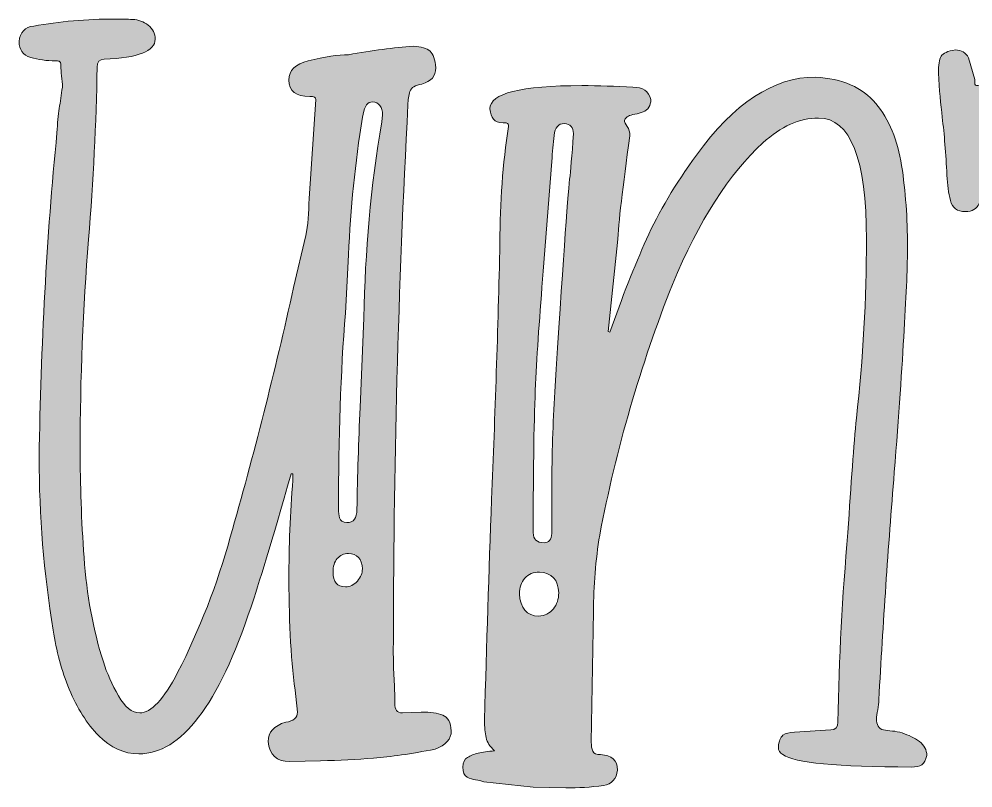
# Model space of a CAD drawing. Header units: inches. Extents: x 0.13 to 5.87, y -5.52 to -0.43.
# Drawn here: x 1.254 to 3, y -5.521 to -4.115 of the extents above; entities that cross this region are included whole.
import ezdxf

# ---------------------------------------------------------------- set-up
doc = ezdxf.new("R2010")
doc.units = ezdxf.units.IN
doc.header["$MEASUREMENT"] = 0
doc.layers.add('Layer 1', color=7, linetype='Continuous')

# ---------------------------------------------------------------- blocks, each defined once
blk = doc.blocks.new('block 5')
at = {"layer": 'Layer 1', "true_color": 0x231f20}
h = blk.add_hatch(color=250, dxfattribs=at)
h.dxf.hatch_style = 2
edge = h.paths.add_edge_path()
edge.add_spline(control_points=[(1.7093, -5.4365), (1.7093, -5.4195), (1.7201, -5.4077), (1.7418, -5.4011), (1.756, -5.3992), (1.7631, -5.3931), (1.7631, -5.3827), (1.7631, -5.3827), (1.7602, -5.3544), (1.7602, -5.3544), (1.7517, -5.2931), (1.7475, -5.2218), (1.7475, -5.1407), (1.7475, -5.0793), (1.7498, -5.0185), (1.7546, -4.9581), (1.7546, -4.9581), (1.7546, -4.9468), (1.7546, -4.9468), (1.7546, -4.9468), (1.7517, -4.9468), (1.7517, -4.9468), (1.7159, -5.0704), (1.6913, -5.1515), (1.6781, -5.1902), (1.6187, -5.3695), (1.5503, -5.4591), (1.4729, -5.4591), (1.4455, -5.4591), (1.421, -5.448), (1.3993, -5.4259), (1.3776, -5.4037), (1.3597, -5.3754), (1.3455, -5.3409), (1.3314, -5.3065), (1.3215, -5.2704), (1.3158, -5.2327), (1.2988, -5.1279), (1.2903, -5.0227), (1.2903, -4.917), (1.2932, -4.7123), (1.304, -4.5141), (1.3229, -4.3226), (1.3238, -4.3047), (1.3252, -4.2898), (1.3271, -4.278), (1.329, -4.2662), (1.3309, -4.2532), (1.3328, -4.2391), (1.3328, -4.2325), (1.3323, -4.2256), (1.3314, -4.2186), (1.3304, -4.2115), (1.33, -4.2053), (1.33, -4.2002), (1.33, -4.195), (1.329, -4.1922), (1.3271, -4.1917), (1.3252, -4.1912), (1.3229, -4.191), (1.32, -4.191), (1.304, -4.191), (1.2889, -4.1888), (1.2748, -4.1846), (1.2606, -4.1803), (1.2535, -4.1707), (1.2535, -4.1556), (1.2554, -4.1386), (1.2644, -4.1292), (1.2804, -4.1273), (1.3276, -4.1188), (1.3771, -4.1145), (1.429, -4.1145), (1.4404, -4.1145), (1.4512, -4.1148), (1.4616, -4.1152), (1.472, -4.1157), (1.4814, -4.1193), (1.4899, -4.1258), (1.4984, -4.1325), (1.5026, -4.141), (1.5026, -4.1513), (1.5026, -4.173), (1.4715, -4.1853), (1.4092, -4.1881), (1.4007, -4.1881), (1.3965, -4.1929), (1.3965, -4.2023), (1.3946, -4.3051), (1.3894, -4.4103), (1.3809, -4.5179), (1.3705, -4.6434), (1.3653, -4.7717), (1.3653, -4.9029), (1.3653, -4.9661), (1.3677, -5.0317), (1.3724, -5.0996), (1.3771, -5.1676), (1.3889, -5.2313), (1.4078, -5.2907), (1.4144, -5.3115), (1.4236, -5.3322), (1.4354, -5.353), (1.4472, -5.3737), (1.4602, -5.3841), (1.4743, -5.3841), (1.4951, -5.3841), (1.5182, -5.3596), (1.5437, -5.3105), (1.5842, -5.2313), (1.6163, -5.1487), (1.6399, -5.0628), (1.6833, -4.9119), (1.722, -4.7595), (1.756, -4.6057), (1.756, -4.6057), (1.7786, -4.5108), (1.7786, -4.5108), (1.7824, -4.492), (1.7843, -4.4693), (1.7843, -4.4429), (1.7843, -4.4429), (1.797, -4.2617), (1.797, -4.2617), (1.797, -4.258), (1.7933, -4.2561), (1.7857, -4.2561), (1.7602, -4.2561), (1.7475, -4.2462), (1.7475, -4.2263), (1.7475, -4.2084), (1.7593, -4.1966), (1.7829, -4.191), (1.8131, -4.1834), (1.8376, -4.1797), (1.8565, -4.1797), (1.8998, -4.1721), (1.9395, -4.1669), (1.9754, -4.1641), (1.9895, -4.165), (1.9997, -4.1681), (2.0058, -4.1733), (2.0119, -4.1785), (2.0155, -4.1886), (2.0164, -4.2037), (2.0164, -4.2188), (2.0079, -4.2287), (1.9909, -4.2334), (1.9787, -4.2353), (1.9713, -4.2398), (1.969, -4.2469), (1.9666, -4.2539), (1.9654, -4.2622), (1.9654, -4.2716), (1.9475, -4.6057), (1.9386, -4.9406), (1.9386, -5.2765), (1.9386, -5.2916), (1.939, -5.3065), (1.94, -5.3211), (1.9409, -5.3358), (1.9414, -5.3506), (1.9414, -5.3657), (1.9414, -5.3723), (1.9423, -5.377), (1.9442, -5.3799), (1.9461, -5.3827), (1.9499, -5.3841), (1.9556, -5.3841), (1.9556, -5.3841), (1.9895, -5.3827), (1.9895, -5.3827), (2.0065, -5.3827), (2.0197, -5.3846), (2.0291, -5.3883), (2.0386, -5.3921), (2.0438, -5.4016), (2.0447, -5.4167), (2.0447, -5.4318), (2.0348, -5.4431), (2.015, -5.4506), (1.9706, -5.4591), (1.9331, -5.4645), (1.9025, -5.4669), (1.8718, -5.4692), (1.8395, -5.4709), (1.8055, -5.4719), (1.8055, -5.4719), (1.7489, -5.4733), (1.7489, -5.4733), (1.7253, -5.4733), (1.7121, -5.461), (1.7093, -5.4365)], knot_values=[0, 0, 0, 0, 1, 1, 1, 2, 2, 2, 3, 3, 3, 4, 4, 4, 5, 5, 5, 6, 6, 6, 7, 7, 7, 8, 8, 8, 9, 9, 9, 10, 10, 10, 11, 11, 11, 12, 12, 12, 13, 13, 13, 14, 14, 14, 15, 15, 15, 16, 16, 16, 17, 17, 17, 18, 18, 18, 19, 19, 19, 20, 20, 20, 21, 21, 21, 22, 22, 22, 23, 23, 23, 24, 24, 24, 25, 25, 25, 26, 26, 26, 27, 27, 27, 28, 28, 28, 29, 29, 29, 30, 30, 30, 31, 31, 31, 32, 32, 32, 33, 33, 33, 34, 34, 34, 35, 35, 35, 36, 36, 36, 37, 37, 37, 38, 38, 38, 39, 39, 39, 40, 40, 40, 41, 41, 41, 42, 42, 42, 43, 43, 43, 44, 44, 44, 45, 45, 45, 46, 46, 46, 47, 47, 47, 48, 48, 48, 49, 49, 49, 50, 50, 50, 51, 51, 51, 52, 52, 52, 53, 53, 53, 54, 54, 54, 55, 55, 55, 56, 56, 56, 57, 57, 57, 58, 58, 58, 59, 59, 59, 60, 60, 60, 61, 61, 61, 62, 62, 62, 63, 63, 63, 64, 64, 64, 64], degree=3, periodic=1)
edge = h.paths.add_edge_path()
edge.add_spline(control_points=[(1.8728, -5.1428), (1.8789, -5.1357), (1.882, -5.1284), (1.882, -5.1208), (1.881, -5.102), (1.8725, -5.0925), (1.8565, -5.0925), (1.848, -5.0925), (1.8411, -5.0956), (1.836, -5.1017), (1.8307, -5.1079), (1.8282, -5.1161), (1.8282, -5.1265), (1.8282, -5.1445), (1.8357, -5.1534), (1.8508, -5.1534), (1.8593, -5.1534), (1.8666, -5.1499), (1.8728, -5.1428)], knot_values=[0, 0, 0, 0, 1, 1, 1, 2, 2, 2, 3, 3, 3, 4, 4, 4, 5, 5, 5, 6, 6, 6, 6], degree=3, periodic=1)
edge = h.paths.add_edge_path()
edge.add_spline(control_points=[(1.872, -5.0119), (1.873, -4.9496), (1.8749, -4.8873), (1.8777, -4.825), (1.8777, -4.825), (1.8848, -4.6609), (1.8848, -4.6609), (1.8867, -4.5401), (1.8975, -4.4207), (1.9173, -4.3028), (1.9173, -4.3028), (1.9188, -4.29), (1.9188, -4.29), (1.9188, -4.275), (1.9126, -4.2669), (1.9004, -4.266), (1.8919, -4.266), (1.8862, -4.2735), (1.8833, -4.2886), (1.8833, -4.2886), (1.882, -4.2943), (1.882, -4.2943), (1.8687, -4.3773), (1.8602, -4.4613), (1.8565, -4.5462), (1.8565, -4.5462), (1.8508, -4.6524), (1.8508, -4.6524), (1.8423, -4.7618), (1.8381, -4.8812), (1.8381, -5.0104), (1.8381, -5.0171), (1.8388, -5.0227), (1.8402, -5.0274), (1.8416, -5.0322), (1.8461, -5.035), (1.8536, -5.0359), (1.8659, -5.0359), (1.872, -5.0279), (1.872, -5.0119)], knot_values=[0, 0, 0, 0, 1, 1, 1, 2, 2, 2, 3, 3, 3, 4, 4, 4, 5, 5, 5, 6, 6, 6, 7, 7, 7, 8, 8, 8, 9, 9, 9, 10, 10, 10, 11, 11, 11, 12, 12, 12, 13, 13, 13, 13], degree=3, periodic=1)
h = blk.add_hatch(color=250, dxfattribs=at)
h.dxf.hatch_style = 2
edge = h.paths.add_edge_path()
edge.add_spline(control_points=[(3.2039, -5.4874), (3.1869, -5.4874), (3.1774, -5.4789), (3.1755, -5.4619), (3.1755, -5.4506), (3.1826, -5.4407), (3.1968, -5.4322), (3.2062, -5.4275), (3.2109, -5.4185), (3.2109, -5.4053), (3.2071, -5.3129), (3.2053, -5.2544), (3.2053, -5.2298), (3.2053, -5.0817), (3.2152, -4.9053), (3.235, -4.7005), (3.2472, -4.5693), (3.2567, -4.4339), (3.2633, -4.2943), (3.2633, -4.2896), (3.2623, -4.2863), (3.2605, -4.2844), (3.2586, -4.2825), (3.2548, -4.2815), (3.2491, -4.2815), (3.2161, -4.2834), (3.1845, -4.2858), (3.1543, -4.2886), (3.1184, -4.2915), (3.0793, -4.2938), (3.0368, -4.2957), (3.0274, -4.2957), (3.021, -4.2962), (3.0177, -4.2971), (3.0144, -4.2981), (3.0128, -4.3014), (3.0128, -4.307), (3.0156, -4.3325), (3.0172, -4.3502), (3.0177, -4.3601), (3.0182, -4.37), (3.0184, -4.3858), (3.0184, -4.4075), (3.0175, -4.4273), (3.0149, -4.4422), (3.0107, -4.4521), (3.0064, -4.462), (2.9981, -4.4669), (2.9859, -4.4669), (2.9708, -4.4669), (2.9616, -4.4601), (2.9583, -4.4464), (2.955, -4.4328), (2.9528, -4.4174), (2.9519, -4.4004), (2.95, -4.3608), (2.9472, -4.3254), (2.9434, -4.2943), (2.9406, -4.2707), (2.9382, -4.2438), (2.9363, -4.2136), (2.9363, -4.1985), (2.938, -4.1881), (2.9413, -4.1825), (2.9446, -4.1768), (2.9533, -4.173), (2.9675, -4.1711), (2.9788, -4.1711), (2.9868, -4.1759), (2.9915, -4.1853), (2.9915, -4.1853), (3.0029, -4.2249), (3.0029, -4.2249), (3.0029, -4.2268), (3.0029, -4.2292), (3.0029, -4.232), (3.0029, -4.2348), (3.0048, -4.2363), (3.0085, -4.2363), (3.0727, -4.2249), (3.1378, -4.2169), (3.2039, -4.2122), (3.2039, -4.2122), (3.2817, -4.2065), (3.2817, -4.2065), (3.3883, -4.1962), (3.4949, -4.191), (3.6016, -4.191), (3.6572, -4.1919), (3.7143, -4.1957), (3.7728, -4.2023), (3.7785, -4.2023), (3.7823, -4.1999), (3.7842, -4.1952), (3.7889, -4.1867), (3.7934, -4.1799), (3.7976, -4.1747), (3.8018, -4.1695), (3.8082, -4.1669), (3.8167, -4.1669), (3.8252, -4.1669), (3.832, -4.1705), (3.8372, -4.1775), (3.8424, -4.1846), (3.845, -4.1929), (3.845, -4.2023), (3.845, -4.2174), (3.8393, -4.2452), (3.828, -4.2858), (3.8091, -4.367), (3.7966, -4.4125), (3.7905, -4.4224), (3.7844, -4.4323), (3.7761, -4.4372), (3.7658, -4.4372), (3.7535, -4.4363), (3.745, -4.4316), (3.7403, -4.4231), (3.7355, -4.4146), (3.7327, -4.4014), (3.7318, -4.3835), (3.7318, -4.3608), (3.736, -4.3382), (3.7445, -4.3155), (3.7483, -4.3014), (3.7502, -4.291), (3.7502, -4.2844), (3.7502, -4.2787), (3.7474, -4.2752), (3.7417, -4.2738), (3.736, -4.2723), (3.7096, -4.2702), (3.6624, -4.2674), (3.6407, -4.2674), (3.6195, -4.2688), (3.5987, -4.2716), (3.5062, -4.2716), (3.4593, -4.2723), (3.4579, -4.2738), (3.4565, -4.2752), (3.4558, -4.282), (3.4558, -4.2943), (3.4558, -4.4019), (3.4478, -4.5377), (3.4317, -4.7019), (3.411, -4.9265), (3.3977, -5.1256), (3.3921, -5.2992), (3.3921, -5.3605), (3.3944, -5.3945), (3.3992, -5.4011), (3.4011, -5.4049), (3.4058, -5.4067), (3.4133, -5.4067), (3.4256, -5.4067), (3.4369, -5.4096), (3.4473, -5.4153), (3.4577, -5.4209), (3.4629, -5.4289), (3.4629, -5.4393), (3.4619, -5.4572), (3.4544, -5.4676), (3.4402, -5.4704), (3.4025, -5.4752), (3.365, -5.4777), (3.3277, -5.4782), (3.2904, -5.4787), (3.2524, -5.4818), (3.2138, -5.4874), (3.2138, -5.4874), (3.2039, -5.4874), (3.2039, -5.4874)], knot_values=[0, 0, 0, 0, 1, 1, 1, 2, 2, 2, 3, 3, 3, 4, 4, 4, 5, 5, 5, 6, 6, 6, 7, 7, 7, 8, 8, 8, 9, 9, 9, 10, 10, 10, 11, 11, 11, 12, 12, 12, 13, 13, 13, 14, 14, 14, 15, 15, 15, 16, 16, 16, 17, 17, 17, 18, 18, 18, 19, 19, 19, 20, 20, 20, 21, 21, 21, 22, 22, 22, 23, 23, 23, 24, 24, 24, 25, 25, 25, 26, 26, 26, 27, 27, 27, 28, 28, 28, 29, 29, 29, 30, 30, 30, 31, 31, 31, 32, 32, 32, 33, 33, 33, 34, 34, 34, 35, 35, 35, 36, 36, 36, 37, 37, 37, 38, 38, 38, 39, 39, 39, 40, 40, 40, 41, 41, 41, 42, 42, 42, 43, 43, 43, 44, 44, 44, 45, 45, 45, 46, 46, 46, 47, 47, 47, 48, 48, 48, 49, 49, 49, 50, 50, 50, 51, 51, 51, 52, 52, 52, 53, 53, 53, 54, 54, 54, 55, 55, 55, 56, 56, 56, 57, 57, 57, 57], degree=3, periodic=1)
edge = h.paths.add_edge_path()
edge.add_spline(control_points=[(3.3277, -5.147), (3.3329, -5.14), (3.3355, -5.1317), (3.3355, -5.1223), (3.3355, -5.1138), (3.3324, -5.1067), (3.3263, -5.101), (3.3201, -5.0954), (3.3128, -5.0921), (3.3043, -5.0911), (3.2873, -5.0911), (3.2789, -5.102), (3.2789, -5.1237), (3.2789, -5.1435), (3.2878, -5.1548), (3.3057, -5.1576), (3.3152, -5.1576), (3.3225, -5.1541), (3.3277, -5.147)], knot_values=[0, 0, 0, 0, 1, 1, 1, 2, 2, 2, 3, 3, 3, 4, 4, 4, 5, 5, 5, 6, 6, 6, 6], degree=3, periodic=1)
edge = h.paths.add_edge_path()
edge.add_spline(control_points=[(3.3369, -4.9843), (3.3388, -4.9772), (3.3397, -4.9704), (3.3397, -4.9638), (3.3444, -4.8873), (3.351, -4.7906), (3.3595, -4.6736), (3.3643, -4.584), (3.3718, -4.4915), (3.3822, -4.3962), (3.3822, -4.3962), (3.3921, -4.2957), (3.3921, -4.2957), (3.3921, -4.2853), (3.3864, -4.2797), (3.3751, -4.2787), (3.3676, -4.2787), (3.3624, -4.2849), (3.3595, -4.2971), (3.3586, -4.2981), (3.3581, -4.2999), (3.3581, -4.3028), (3.3468, -4.4009), (3.3392, -4.4707), (3.3355, -4.5123), (3.3355, -4.5123), (3.3298, -4.5972), (3.3298, -4.5972), (3.3298, -4.5972), (3.3157, -4.7882), (3.3157, -4.7882), (3.3091, -4.8439), (3.3057, -4.9076), (3.3057, -4.9793), (3.3076, -4.9878), (3.3128, -4.993), (3.3213, -4.9949), (3.3298, -4.9949), (3.335, -4.9913), (3.3369, -4.9843)], knot_values=[0, 0, 0, 0, 1, 1, 1, 2, 2, 2, 3, 3, 3, 4, 4, 4, 5, 5, 5, 6, 6, 6, 7, 7, 7, 8, 8, 8, 9, 9, 9, 10, 10, 10, 11, 11, 11, 12, 12, 12, 13, 13, 13, 13], degree=3, periodic=1)
h = blk.add_hatch(color=250, dxfattribs=at)
h.dxf.hatch_style = 2
edge = h.paths.add_edge_path()
edge.add_spline(control_points=[(2.1947, -5.52), (2.1947, -5.52), (2.1041, -5.5101), (2.1041, -5.5101), (2.0994, -5.5082), (2.0945, -5.507), (2.0893, -5.5065), (2.0841, -5.506), (2.0789, -5.5044), (2.0737, -5.5016), (2.0685, -5.4987), (2.0659, -5.4926), (2.0659, -5.4832), (2.0659, -5.4747), (2.0688, -5.4688), (2.0744, -5.4655), (2.0801, -5.4622), (2.0867, -5.4596), (2.0942, -5.4577), (2.1018, -5.4558), (2.1117, -5.4544), (2.124, -5.4535), (2.1154, -5.4459), (2.1103, -5.4379), (2.1084, -5.4294), (2.1065, -5.4209), (2.1056, -5.4101), (2.1056, -5.3969), (2.1093, -5.26), (2.1135, -5.1256), (2.1183, -4.9935), (2.1249, -4.8397), (2.1301, -4.683), (2.1338, -4.5236), (2.1338, -4.45), (2.139, -4.3792), (2.1494, -4.3113), (2.1494, -4.3075), (2.1485, -4.3054), (2.1466, -4.3049), (2.1447, -4.3044), (2.1424, -4.3042), (2.1395, -4.3042), (2.131, -4.3042), (2.1251, -4.3021), (2.1218, -4.2978), (2.1185, -4.2936), (2.1164, -4.2872), (2.1154, -4.2787), (2.1154, -4.2504), (2.1716, -4.2363), (2.2839, -4.2363), (2.3141, -4.2363), (2.3452, -4.2372), (2.3773, -4.2391), (2.3952, -4.2391), (2.4061, -4.2466), (2.4099, -4.2617), (2.4099, -4.2731), (2.4051, -4.2806), (2.3957, -4.2844), (2.391, -4.2863), (2.386, -4.2877), (2.3808, -4.2886), (2.3756, -4.2896), (2.3716, -4.2907), (2.3688, -4.2922), (2.366, -4.2936), (2.3636, -4.2962), (2.3617, -4.2999), (2.3617, -4.3028), (2.3634, -4.3065), (2.3667, -4.3113), (2.37, -4.316), (2.3716, -4.3217), (2.3716, -4.3283), (2.3584, -4.4226), (2.3509, -4.4877), (2.349, -4.5236), (2.349, -4.5236), (2.332, -4.6863), (2.332, -4.6863), (2.332, -4.6863), (2.3348, -4.6877), (2.3348, -4.6877), (2.3575, -4.6236), (2.3799, -4.5667), (2.4021, -4.5172), (2.4242, -4.4677), (2.4547, -4.4165), (2.4934, -4.3636), (2.5622, -4.2683), (2.6349, -4.2207), (2.7113, -4.2207), (2.7604, -4.2235), (2.7972, -4.2396), (2.8217, -4.2688), (2.8463, -4.2981), (2.8621, -4.336), (2.8691, -4.3827), (2.8762, -4.4295), (2.8798, -4.4788), (2.8798, -4.5307), (2.8798, -4.5967), (2.8717, -4.7345), (2.8557, -4.9439), (2.8444, -5.0817), (2.8349, -5.2204), (2.8274, -5.3601), (2.8274, -5.3657), (2.8267, -5.3718), (2.8253, -5.3785), (2.8238, -5.3851), (2.8231, -5.3907), (2.8231, -5.3954), (2.8231, -5.4002), (2.8241, -5.4044), (2.826, -5.4082), (2.8279, -5.4119), (2.8311, -5.4143), (2.8359, -5.4153), (2.8406, -5.4162), (2.846, -5.4169), (2.8522, -5.4174), (2.8583, -5.4178), (2.8642, -5.419), (2.8698, -5.4209), (2.8821, -5.4247), (2.8927, -5.4299), (2.9017, -5.4365), (2.9106, -5.4431), (2.9151, -5.4516), (2.9151, -5.4619), (2.9132, -5.4704), (2.9102, -5.4761), (2.9059, -5.4789), (2.9017, -5.4818), (2.8953, -5.4832), (2.8868, -5.4832), (2.751, -5.4832), (2.6726, -5.4756), (2.6519, -5.4605), (2.6462, -5.4577), (2.6434, -5.453), (2.6434, -5.4464), (2.6443, -5.436), (2.6472, -5.4289), (2.6519, -5.4251), (2.6566, -5.4214), (2.6637, -5.4195), (2.6731, -5.4195), (2.6731, -5.4195), (2.7396, -5.4153), (2.7396, -5.4153), (2.7481, -5.4153), (2.7524, -5.4105), (2.7524, -5.4011), (2.7543, -5.285), (2.7604, -5.1695), (2.7708, -5.0543), (2.7764, -4.9628), (2.7816, -4.893), (2.7863, -4.8449), (2.7986, -4.7354), (2.8047, -4.6264), (2.8047, -4.5179), (2.8047, -4.3698), (2.7755, -4.2957), (2.717, -4.2957), (2.6821, -4.2957), (2.6481, -4.3108), (2.6151, -4.341), (2.5537, -4.3967), (2.4985, -4.483), (2.4495, -4.6), (2.391, -4.7482), (2.3466, -4.901), (2.3164, -5.0586), (2.3089, -5.1048), (2.3051, -5.1515), (2.3051, -5.1987), (2.3051, -5.1987), (2.3009, -5.4379), (2.3009, -5.4379), (2.3009, -5.4445), (2.3018, -5.4499), (2.3037, -5.4542), (2.3056, -5.4584), (2.3103, -5.4605), (2.3179, -5.4605), (2.3386, -5.4615), (2.349, -5.4709), (2.349, -5.4888), (2.3471, -5.5049), (2.3386, -5.5143), (2.3235, -5.5171), (2.2999, -5.52), (2.2768, -5.5214), (2.2542, -5.5214), (2.2542, -5.5214), (2.1947, -5.52), (2.1947, -5.52)], knot_values=[0, 0, 0, 0, 1, 1, 1, 2, 2, 2, 3, 3, 3, 4, 4, 4, 5, 5, 5, 6, 6, 6, 7, 7, 7, 8, 8, 8, 9, 9, 9, 10, 10, 10, 11, 11, 11, 12, 12, 12, 13, 13, 13, 14, 14, 14, 15, 15, 15, 16, 16, 16, 17, 17, 17, 18, 18, 18, 19, 19, 19, 20, 20, 20, 21, 21, 21, 22, 22, 22, 23, 23, 23, 24, 24, 24, 25, 25, 25, 26, 26, 26, 27, 27, 27, 28, 28, 28, 29, 29, 29, 30, 30, 30, 31, 31, 31, 32, 32, 32, 33, 33, 33, 34, 34, 34, 35, 35, 35, 36, 36, 36, 37, 37, 37, 38, 38, 38, 39, 39, 39, 40, 40, 40, 41, 41, 41, 42, 42, 42, 43, 43, 43, 44, 44, 44, 45, 45, 45, 46, 46, 46, 47, 47, 47, 48, 48, 48, 49, 49, 49, 50, 50, 50, 51, 51, 51, 52, 52, 52, 53, 53, 53, 54, 54, 54, 55, 55, 55, 56, 56, 56, 57, 57, 57, 58, 58, 58, 59, 59, 59, 60, 60, 60, 61, 61, 61, 62, 62, 62, 63, 63, 63, 64, 64, 64, 65, 65, 65, 66, 66, 66, 67, 67, 67, 67], degree=3, periodic=1)
edge = h.paths.add_edge_path()
edge.add_spline(control_points=[(2.2315, -5.1937), (2.2381, -5.1857), (2.2414, -5.1761), (2.2414, -5.1647), (2.2405, -5.1402), (2.2287, -5.1275), (2.2061, -5.1265), (2.1947, -5.1265), (2.1857, -5.1303), (2.1792, -5.1378), (2.1725, -5.1454), (2.1693, -5.1548), (2.1693, -5.1661), (2.1711, -5.1926), (2.1829, -5.2063), (2.2046, -5.2072), (2.2159, -5.2063), (2.2249, -5.2018), (2.2315, -5.1937)], knot_values=[0, 0, 0, 0, 1, 1, 1, 2, 2, 2, 3, 3, 3, 4, 4, 4, 5, 5, 5, 6, 6, 6, 6], degree=3, periodic=1)
edge = h.paths.add_edge_path()
edge.add_spline(control_points=[(2.2287, -5.0557), (2.2287, -5.0557), (2.2287, -4.9694), (2.2287, -4.9694), (2.2287, -4.9119), (2.2306, -4.8543), (2.2343, -4.7967), (2.2485, -4.5703), (2.2575, -4.4406), (2.2613, -4.4075), (2.2631, -4.3934), (2.2655, -4.3655), (2.2683, -4.324), (2.2683, -4.3127), (2.2627, -4.3065), (2.2513, -4.3056), (2.2409, -4.3056), (2.2348, -4.3129), (2.2329, -4.3275), (2.231, -4.3422), (2.2296, -4.358), (2.2287, -4.375), (2.2287, -4.375), (2.2131, -4.5759), (2.2131, -4.5759), (2.2065, -4.6552), (2.2018, -4.7241), (2.199, -4.7826), (2.1961, -4.8411), (2.1947, -4.9317), (2.1947, -5.0543), (2.1947, -5.0666), (2.2013, -5.0727), (2.2145, -5.0727), (2.223, -5.0727), (2.2277, -5.0671), (2.2287, -5.0557)], knot_values=[0, 0, 0, 0, 1, 1, 1, 2, 2, 2, 3, 3, 3, 4, 4, 4, 5, 5, 5, 6, 6, 6, 7, 7, 7, 8, 8, 8, 9, 9, 9, 10, 10, 10, 11, 11, 11, 12, 12, 12, 12], degree=3, periodic=1)
at = {"layer": 'Layer 1', "lineweight": 0}
for points, knots in [([(1.7093, -5.4365), (1.7093, -5.4195), (1.7201, -5.4077), (1.7418, -5.4011), (1.756, -5.3992), (1.7631, -5.3931), (1.7631, -5.3827), (1.7631, -5.3827), (1.7602, -5.3544), (1.7602, -5.3544), (1.7517, -5.2931), (1.7475, -5.2218), (1.7475, -5.1407), (1.7475, -5.0793), (1.7498, -5.0185), (1.7546, -4.9581), (1.7546, -4.9581), (1.7546, -4.9468), (1.7546, -4.9468), (1.7546, -4.9468), (1.7517, -4.9468), (1.7517, -4.9468), (1.7159, -5.0704), (1.6913, -5.1515), (1.6781, -5.1902), (1.6187, -5.3695), (1.5503, -5.4591), (1.4729, -5.4591), (1.4455, -5.4591), (1.421, -5.448), (1.3993, -5.4259), (1.3776, -5.4037), (1.3597, -5.3754), (1.3455, -5.3409), (1.3314, -5.3065), (1.3215, -5.2704), (1.3158, -5.2327), (1.2988, -5.1279), (1.2903, -5.0227), (1.2903, -4.917), (1.2932, -4.7123), (1.304, -4.5141), (1.3229, -4.3226), (1.3238, -4.3047), (1.3252, -4.2898), (1.3271, -4.278), (1.329, -4.2662), (1.3309, -4.2532), (1.3328, -4.2391), (1.3328, -4.2325), (1.3323, -4.2256), (1.3314, -4.2186), (1.3304, -4.2115), (1.33, -4.2053), (1.33, -4.2002), (1.33, -4.195), (1.329, -4.1922), (1.3271, -4.1917), (1.3252, -4.1912), (1.3229, -4.191), (1.32, -4.191), (1.304, -4.191), (1.2889, -4.1888), (1.2748, -4.1846), (1.2606, -4.1803), (1.2535, -4.1707), (1.2535, -4.1556), (1.2554, -4.1386), (1.2644, -4.1292), (1.2804, -4.1273), (1.3276, -4.1188), (1.3771, -4.1145), (1.429, -4.1145), (1.4404, -4.1145), (1.4512, -4.1148), (1.4616, -4.1152), (1.472, -4.1157), (1.4814, -4.1193), (1.4899, -4.1258), (1.4984, -4.1325), (1.5026, -4.141), (1.5026, -4.1513), (1.5026, -4.173), (1.4715, -4.1853), (1.4092, -4.1881), (1.4007, -4.1881), (1.3965, -4.1929), (1.3965, -4.2023), (1.3946, -4.3051), (1.3894, -4.4103), (1.3809, -4.5179), (1.3705, -4.6434), (1.3653, -4.7717), (1.3653, -4.9029), (1.3653, -4.9661), (1.3677, -5.0317), (1.3724, -5.0996), (1.3771, -5.1676), (1.3889, -5.2313), (1.4078, -5.2907), (1.4144, -5.3115), (1.4236, -5.3322), (1.4354, -5.353), (1.4472, -5.3737), (1.4602, -5.3841), (1.4743, -5.3841), (1.4951, -5.3841), (1.5182, -5.3596), (1.5437, -5.3105), (1.5842, -5.2313), (1.6163, -5.1487), (1.6399, -5.0628), (1.6833, -4.9119), (1.722, -4.7595), (1.756, -4.6057), (1.756, -4.6057), (1.7786, -4.5108), (1.7786, -4.5108), (1.7824, -4.492), (1.7843, -4.4693), (1.7843, -4.4429), (1.7843, -4.4429), (1.797, -4.2617), (1.797, -4.2617), (1.797, -4.258), (1.7933, -4.2561), (1.7857, -4.2561), (1.7602, -4.2561), (1.7475, -4.2462), (1.7475, -4.2263), (1.7475, -4.2084), (1.7593, -4.1966), (1.7829, -4.191), (1.8131, -4.1834), (1.8376, -4.1797), (1.8565, -4.1797), (1.8998, -4.1721), (1.9395, -4.1669), (1.9754, -4.1641), (1.9895, -4.165), (1.9997, -4.1681), (2.0058, -4.1733), (2.0119, -4.1785), (2.0155, -4.1886), (2.0164, -4.2037), (2.0164, -4.2188), (2.0079, -4.2287), (1.9909, -4.2334), (1.9787, -4.2353), (1.9713, -4.2398), (1.969, -4.2469), (1.9666, -4.2539), (1.9654, -4.2622), (1.9654, -4.2716), (1.9475, -4.6057), (1.9386, -4.9406), (1.9386, -5.2765), (1.9386, -5.2916), (1.939, -5.3065), (1.94, -5.3211), (1.9409, -5.3358), (1.9414, -5.3506), (1.9414, -5.3657), (1.9414, -5.3723), (1.9423, -5.377), (1.9442, -5.3799), (1.9461, -5.3827), (1.9499, -5.3841), (1.9556, -5.3841), (1.9556, -5.3841), (1.9895, -5.3827), (1.9895, -5.3827), (2.0065, -5.3827), (2.0197, -5.3846), (2.0291, -5.3883), (2.0386, -5.3921), (2.0438, -5.4016), (2.0447, -5.4167), (2.0447, -5.4318), (2.0348, -5.4431), (2.015, -5.4506), (1.9706, -5.4591), (1.9331, -5.4645), (1.9025, -5.4669), (1.8718, -5.4692), (1.8395, -5.4709), (1.8055, -5.4719), (1.8055, -5.4719), (1.7489, -5.4733), (1.7489, -5.4733), (1.7253, -5.4733), (1.7121, -5.461), (1.7093, -5.4365)], [0, 0, 0, 0, 1, 1, 1, 2, 2, 2, 3, 3, 3, 4, 4, 4, 5, 5, 5, 6, 6, 6, 7, 7, 7, 8, 8, 8, 9, 9, 9, 10, 10, 10, 11, 11, 11, 12, 12, 12, 13, 13, 13, 14, 14, 14, 15, 15, 15, 16, 16, 16, 17, 17, 17, 18, 18, 18, 19, 19, 19, 20, 20, 20, 21, 21, 21, 22, 22, 22, 23, 23, 23, 24, 24, 24, 25, 25, 25, 26, 26, 26, 27, 27, 27, 28, 28, 28, 29, 29, 29, 30, 30, 30, 31, 31, 31, 32, 32, 32, 33, 33, 33, 34, 34, 34, 35, 35, 35, 36, 36, 36, 37, 37, 37, 38, 38, 38, 39, 39, 39, 40, 40, 40, 41, 41, 41, 42, 42, 42, 43, 43, 43, 44, 44, 44, 45, 45, 45, 46, 46, 46, 47, 47, 47, 48, 48, 48, 49, 49, 49, 50, 50, 50, 51, 51, 51, 52, 52, 52, 53, 53, 53, 54, 54, 54, 55, 55, 55, 56, 56, 56, 57, 57, 57, 58, 58, 58, 59, 59, 59, 60, 60, 60, 61, 61, 61, 62, 62, 62, 63, 63, 63, 64, 64, 64, 64]), ([(3.2039, -5.4874), (3.1869, -5.4874), (3.1774, -5.4789), (3.1755, -5.4619), (3.1755, -5.4506), (3.1826, -5.4407), (3.1968, -5.4322), (3.2062, -5.4275), (3.2109, -5.4185), (3.2109, -5.4053), (3.2071, -5.3129), (3.2053, -5.2544), (3.2053, -5.2298), (3.2053, -5.0817), (3.2152, -4.9053), (3.235, -4.7005), (3.2472, -4.5693), (3.2567, -4.4339), (3.2633, -4.2943), (3.2633, -4.2896), (3.2623, -4.2863), (3.2605, -4.2844), (3.2586, -4.2825), (3.2548, -4.2815), (3.2491, -4.2815), (3.2161, -4.2834), (3.1845, -4.2858), (3.1543, -4.2886), (3.1184, -4.2915), (3.0793, -4.2938), (3.0368, -4.2957), (3.0274, -4.2957), (3.021, -4.2962), (3.0177, -4.2971), (3.0144, -4.2981), (3.0128, -4.3014), (3.0128, -4.307), (3.0156, -4.3325), (3.0172, -4.3502), (3.0177, -4.3601), (3.0182, -4.37), (3.0184, -4.3858), (3.0184, -4.4075), (3.0175, -4.4273), (3.0149, -4.4422), (3.0107, -4.4521), (3.0064, -4.462), (2.9981, -4.4669), (2.9859, -4.4669), (2.9708, -4.4669), (2.9616, -4.4601), (2.9583, -4.4464), (2.955, -4.4328), (2.9528, -4.4174), (2.9519, -4.4004), (2.95, -4.3608), (2.9472, -4.3254), (2.9434, -4.2943), (2.9406, -4.2707), (2.9382, -4.2438), (2.9363, -4.2136), (2.9363, -4.1985), (2.938, -4.1881), (2.9413, -4.1825), (2.9446, -4.1768), (2.9533, -4.173), (2.9675, -4.1711), (2.9788, -4.1711), (2.9868, -4.1759), (2.9915, -4.1853), (2.9915, -4.1853), (3.0029, -4.2249), (3.0029, -4.2249), (3.0029, -4.2268), (3.0029, -4.2292), (3.0029, -4.232), (3.0029, -4.2348), (3.0048, -4.2363), (3.0085, -4.2363), (3.0727, -4.2249), (3.1378, -4.2169), (3.2039, -4.2122), (3.2039, -4.2122), (3.2817, -4.2065), (3.2817, -4.2065), (3.3883, -4.1962), (3.4949, -4.191), (3.6016, -4.191), (3.6572, -4.1919), (3.7143, -4.1957), (3.7728, -4.2023), (3.7785, -4.2023), (3.7823, -4.1999), (3.7842, -4.1952), (3.7889, -4.1867), (3.7934, -4.1799), (3.7976, -4.1747), (3.8018, -4.1695), (3.8082, -4.1669), (3.8167, -4.1669), (3.8252, -4.1669), (3.832, -4.1705), (3.8372, -4.1775), (3.8424, -4.1846), (3.845, -4.1929), (3.845, -4.2023), (3.845, -4.2174), (3.8393, -4.2452), (3.828, -4.2858), (3.8091, -4.367), (3.7966, -4.4125), (3.7905, -4.4224), (3.7844, -4.4323), (3.7761, -4.4372), (3.7658, -4.4372), (3.7535, -4.4363), (3.745, -4.4316), (3.7403, -4.4231), (3.7355, -4.4146), (3.7327, -4.4014), (3.7318, -4.3835), (3.7318, -4.3608), (3.736, -4.3382), (3.7445, -4.3155), (3.7483, -4.3014), (3.7502, -4.291), (3.7502, -4.2844), (3.7502, -4.2787), (3.7474, -4.2752), (3.7417, -4.2738), (3.736, -4.2723), (3.7096, -4.2702), (3.6624, -4.2674), (3.6407, -4.2674), (3.6195, -4.2688), (3.5987, -4.2716), (3.5062, -4.2716), (3.4593, -4.2723), (3.4579, -4.2738), (3.4565, -4.2752), (3.4558, -4.282), (3.4558, -4.2943), (3.4558, -4.4019), (3.4478, -4.5377), (3.4317, -4.7019), (3.411, -4.9265), (3.3977, -5.1256), (3.3921, -5.2992), (3.3921, -5.3605), (3.3944, -5.3945), (3.3992, -5.4011), (3.4011, -5.4049), (3.4058, -5.4067), (3.4133, -5.4067), (3.4256, -5.4067), (3.4369, -5.4096), (3.4473, -5.4153), (3.4577, -5.4209), (3.4629, -5.4289), (3.4629, -5.4393), (3.4619, -5.4572), (3.4544, -5.4676), (3.4402, -5.4704), (3.4025, -5.4752), (3.365, -5.4777), (3.3277, -5.4782), (3.2904, -5.4787), (3.2524, -5.4818), (3.2138, -5.4874), (3.2138, -5.4874), (3.2039, -5.4874), (3.2039, -5.4874)], [0, 0, 0, 0, 1, 1, 1, 2, 2, 2, 3, 3, 3, 4, 4, 4, 5, 5, 5, 6, 6, 6, 7, 7, 7, 8, 8, 8, 9, 9, 9, 10, 10, 10, 11, 11, 11, 12, 12, 12, 13, 13, 13, 14, 14, 14, 15, 15, 15, 16, 16, 16, 17, 17, 17, 18, 18, 18, 19, 19, 19, 20, 20, 20, 21, 21, 21, 22, 22, 22, 23, 23, 23, 24, 24, 24, 25, 25, 25, 26, 26, 26, 27, 27, 27, 28, 28, 28, 29, 29, 29, 30, 30, 30, 31, 31, 31, 32, 32, 32, 33, 33, 33, 34, 34, 34, 35, 35, 35, 36, 36, 36, 37, 37, 37, 38, 38, 38, 39, 39, 39, 40, 40, 40, 41, 41, 41, 42, 42, 42, 43, 43, 43, 44, 44, 44, 45, 45, 45, 46, 46, 46, 47, 47, 47, 48, 48, 48, 49, 49, 49, 50, 50, 50, 51, 51, 51, 52, 52, 52, 53, 53, 53, 54, 54, 54, 55, 55, 55, 56, 56, 56, 57, 57, 57, 57]), ([(2.1947, -5.52), (2.1947, -5.52), (2.1041, -5.5101), (2.1041, -5.5101), (2.0994, -5.5082), (2.0945, -5.507), (2.0893, -5.5065), (2.0841, -5.506), (2.0789, -5.5044), (2.0737, -5.5016), (2.0685, -5.4987), (2.0659, -5.4926), (2.0659, -5.4832), (2.0659, -5.4747), (2.0688, -5.4688), (2.0744, -5.4655), (2.0801, -5.4622), (2.0867, -5.4596), (2.0942, -5.4577), (2.1018, -5.4558), (2.1117, -5.4544), (2.124, -5.4535), (2.1154, -5.4459), (2.1103, -5.4379), (2.1084, -5.4294), (2.1065, -5.4209), (2.1056, -5.4101), (2.1056, -5.3969), (2.1093, -5.26), (2.1135, -5.1256), (2.1183, -4.9935), (2.1249, -4.8397), (2.1301, -4.683), (2.1338, -4.5236), (2.1338, -4.45), (2.139, -4.3792), (2.1494, -4.3113), (2.1494, -4.3075), (2.1485, -4.3054), (2.1466, -4.3049), (2.1447, -4.3044), (2.1424, -4.3042), (2.1395, -4.3042), (2.131, -4.3042), (2.1251, -4.3021), (2.1218, -4.2978), (2.1185, -4.2936), (2.1164, -4.2872), (2.1154, -4.2787), (2.1154, -4.2504), (2.1716, -4.2363), (2.2839, -4.2363), (2.3141, -4.2363), (2.3452, -4.2372), (2.3773, -4.2391), (2.3952, -4.2391), (2.4061, -4.2466), (2.4099, -4.2617), (2.4099, -4.2731), (2.4051, -4.2806), (2.3957, -4.2844), (2.391, -4.2863), (2.386, -4.2877), (2.3808, -4.2886), (2.3756, -4.2896), (2.3716, -4.2907), (2.3688, -4.2922), (2.366, -4.2936), (2.3636, -4.2962), (2.3617, -4.2999), (2.3617, -4.3028), (2.3634, -4.3065), (2.3667, -4.3113), (2.37, -4.316), (2.3716, -4.3217), (2.3716, -4.3283), (2.3584, -4.4226), (2.3509, -4.4877), (2.349, -4.5236), (2.349, -4.5236), (2.332, -4.6863), (2.332, -4.6863), (2.332, -4.6863), (2.3348, -4.6877), (2.3348, -4.6877), (2.3575, -4.6236), (2.3799, -4.5667), (2.4021, -4.5172), (2.4242, -4.4677), (2.4547, -4.4165), (2.4934, -4.3636), (2.5622, -4.2683), (2.6349, -4.2207), (2.7113, -4.2207), (2.7604, -4.2235), (2.7972, -4.2396), (2.8217, -4.2688), (2.8463, -4.2981), (2.8621, -4.336), (2.8691, -4.3827), (2.8762, -4.4295), (2.8798, -4.4788), (2.8798, -4.5307), (2.8798, -4.5967), (2.8717, -4.7345), (2.8557, -4.9439), (2.8444, -5.0817), (2.8349, -5.2204), (2.8274, -5.3601), (2.8274, -5.3657), (2.8267, -5.3718), (2.8253, -5.3785), (2.8238, -5.3851), (2.8231, -5.3907), (2.8231, -5.3954), (2.8231, -5.4002), (2.8241, -5.4044), (2.826, -5.4082), (2.8279, -5.4119), (2.8311, -5.4143), (2.8359, -5.4153), (2.8406, -5.4162), (2.846, -5.4169), (2.8522, -5.4174), (2.8583, -5.4178), (2.8642, -5.419), (2.8698, -5.4209), (2.8821, -5.4247), (2.8927, -5.4299), (2.9017, -5.4365), (2.9106, -5.4431), (2.9151, -5.4516), (2.9151, -5.4619), (2.9132, -5.4704), (2.9102, -5.4761), (2.9059, -5.4789), (2.9017, -5.4818), (2.8953, -5.4832), (2.8868, -5.4832), (2.751, -5.4832), (2.6726, -5.4756), (2.6519, -5.4605), (2.6462, -5.4577), (2.6434, -5.453), (2.6434, -5.4464), (2.6443, -5.436), (2.6472, -5.4289), (2.6519, -5.4251), (2.6566, -5.4214), (2.6637, -5.4195), (2.6731, -5.4195), (2.6731, -5.4195), (2.7396, -5.4153), (2.7396, -5.4153), (2.7481, -5.4153), (2.7524, -5.4105), (2.7524, -5.4011), (2.7543, -5.285), (2.7604, -5.1695), (2.7708, -5.0543), (2.7764, -4.9628), (2.7816, -4.893), (2.7863, -4.8449), (2.7986, -4.7354), (2.8047, -4.6264), (2.8047, -4.5179), (2.8047, -4.3698), (2.7755, -4.2957), (2.717, -4.2957), (2.6821, -4.2957), (2.6481, -4.3108), (2.6151, -4.341), (2.5537, -4.3967), (2.4985, -4.483), (2.4495, -4.6), (2.391, -4.7482), (2.3466, -4.901), (2.3164, -5.0586), (2.3089, -5.1048), (2.3051, -5.1515), (2.3051, -5.1987), (2.3051, -5.1987), (2.3009, -5.4379), (2.3009, -5.4379), (2.3009, -5.4445), (2.3018, -5.4499), (2.3037, -5.4542), (2.3056, -5.4584), (2.3103, -5.4605), (2.3179, -5.4605), (2.3386, -5.4615), (2.349, -5.4709), (2.349, -5.4888), (2.3471, -5.5049), (2.3386, -5.5143), (2.3235, -5.5171), (2.2999, -5.52), (2.2768, -5.5214), (2.2542, -5.5214), (2.2542, -5.5214), (2.1947, -5.52), (2.1947, -5.52)], [0, 0, 0, 0, 1, 1, 1, 2, 2, 2, 3, 3, 3, 4, 4, 4, 5, 5, 5, 6, 6, 6, 7, 7, 7, 8, 8, 8, 9, 9, 9, 10, 10, 10, 11, 11, 11, 12, 12, 12, 13, 13, 13, 14, 14, 14, 15, 15, 15, 16, 16, 16, 17, 17, 17, 18, 18, 18, 19, 19, 19, 20, 20, 20, 21, 21, 21, 22, 22, 22, 23, 23, 23, 24, 24, 24, 25, 25, 25, 26, 26, 26, 27, 27, 27, 28, 28, 28, 29, 29, 29, 30, 30, 30, 31, 31, 31, 32, 32, 32, 33, 33, 33, 34, 34, 34, 35, 35, 35, 36, 36, 36, 37, 37, 37, 38, 38, 38, 39, 39, 39, 40, 40, 40, 41, 41, 41, 42, 42, 42, 43, 43, 43, 44, 44, 44, 45, 45, 45, 46, 46, 46, 47, 47, 47, 48, 48, 48, 49, 49, 49, 50, 50, 50, 51, 51, 51, 52, 52, 52, 53, 53, 53, 54, 54, 54, 55, 55, 55, 56, 56, 56, 57, 57, 57, 58, 58, 58, 59, 59, 59, 60, 60, 60, 61, 61, 61, 62, 62, 62, 63, 63, 63, 64, 64, 64, 65, 65, 65, 66, 66, 66, 67, 67, 67, 67]), ([(1.872, -5.0119), (1.873, -4.9496), (1.8749, -4.8873), (1.8777, -4.825), (1.8777, -4.825), (1.8848, -4.6609), (1.8848, -4.6609), (1.8867, -4.5401), (1.8975, -4.4207), (1.9173, -4.3028), (1.9173, -4.3028), (1.9188, -4.29), (1.9188, -4.29), (1.9188, -4.275), (1.9126, -4.2669), (1.9004, -4.266), (1.8919, -4.266), (1.8862, -4.2735), (1.8833, -4.2886), (1.8833, -4.2886), (1.882, -4.2943), (1.882, -4.2943), (1.8687, -4.3773), (1.8602, -4.4613), (1.8565, -4.5462), (1.8565, -4.5462), (1.8508, -4.6524), (1.8508, -4.6524), (1.8423, -4.7618), (1.8381, -4.8812), (1.8381, -5.0104), (1.8381, -5.0171), (1.8388, -5.0227), (1.8402, -5.0274), (1.8416, -5.0322), (1.8461, -5.035), (1.8536, -5.0359), (1.8659, -5.0359), (1.872, -5.0279), (1.872, -5.0119)], [0, 0, 0, 0, 1, 1, 1, 2, 2, 2, 3, 3, 3, 4, 4, 4, 5, 5, 5, 6, 6, 6, 7, 7, 7, 8, 8, 8, 9, 9, 9, 10, 10, 10, 11, 11, 11, 12, 12, 12, 13, 13, 13, 13]), ([(2.2287, -5.0557), (2.2287, -5.0557), (2.2287, -4.9694), (2.2287, -4.9694), (2.2287, -4.9119), (2.2306, -4.8543), (2.2343, -4.7967), (2.2485, -4.5703), (2.2575, -4.4406), (2.2613, -4.4075), (2.2631, -4.3934), (2.2655, -4.3655), (2.2683, -4.324), (2.2683, -4.3127), (2.2627, -4.3065), (2.2513, -4.3056), (2.2409, -4.3056), (2.2348, -4.3129), (2.2329, -4.3275), (2.231, -4.3422), (2.2296, -4.358), (2.2287, -4.375), (2.2287, -4.375), (2.2131, -4.5759), (2.2131, -4.5759), (2.2065, -4.6552), (2.2018, -4.7241), (2.199, -4.7826), (2.1961, -4.8411), (2.1947, -4.9317), (2.1947, -5.0543), (2.1947, -5.0666), (2.2013, -5.0727), (2.2145, -5.0727), (2.223, -5.0727), (2.2277, -5.0671), (2.2287, -5.0557)], [0, 0, 0, 0, 1, 1, 1, 2, 2, 2, 3, 3, 3, 4, 4, 4, 5, 5, 5, 6, 6, 6, 7, 7, 7, 8, 8, 8, 9, 9, 9, 10, 10, 10, 11, 11, 11, 12, 12, 12, 12]), ([(1.8728, -5.1428), (1.8789, -5.1357), (1.882, -5.1284), (1.882, -5.1208), (1.881, -5.102), (1.8725, -5.0925), (1.8565, -5.0925), (1.848, -5.0925), (1.8411, -5.0956), (1.836, -5.1017), (1.8307, -5.1079), (1.8282, -5.1161), (1.8282, -5.1265), (1.8282, -5.1445), (1.8357, -5.1534), (1.8508, -5.1534), (1.8593, -5.1534), (1.8666, -5.1499), (1.8728, -5.1428)], [0, 0, 0, 0, 1, 1, 1, 2, 2, 2, 3, 3, 3, 4, 4, 4, 5, 5, 5, 6, 6, 6, 6]), ([(2.2315, -5.1937), (2.2381, -5.1857), (2.2414, -5.1761), (2.2414, -5.1647), (2.2405, -5.1402), (2.2287, -5.1275), (2.2061, -5.1265), (2.1947, -5.1265), (2.1857, -5.1303), (2.1792, -5.1378), (2.1725, -5.1454), (2.1693, -5.1548), (2.1693, -5.1661), (2.1711, -5.1926), (2.1829, -5.2063), (2.2046, -5.2072), (2.2159, -5.2063), (2.2249, -5.2018), (2.2315, -5.1937)], [0, 0, 0, 0, 1, 1, 1, 2, 2, 2, 3, 3, 3, 4, 4, 4, 5, 5, 5, 6, 6, 6, 6])]:
    blk.add_open_spline(points, degree=3, knots=knots, dxfattribs=at)
blk = doc.blocks.new('block 2')
at = {"layer": 'Layer 1'}
blk.add_blockref('block 5', (0, 0), dxfattribs=at)

msp = doc.modelspace()

# ---------------------------------------------------------------- block references
at = {"layer": 'Layer 1'}
msp.add_blockref('block 2', (0, 0), dxfattribs=at)

doc.saveas('drawing.dxf')
